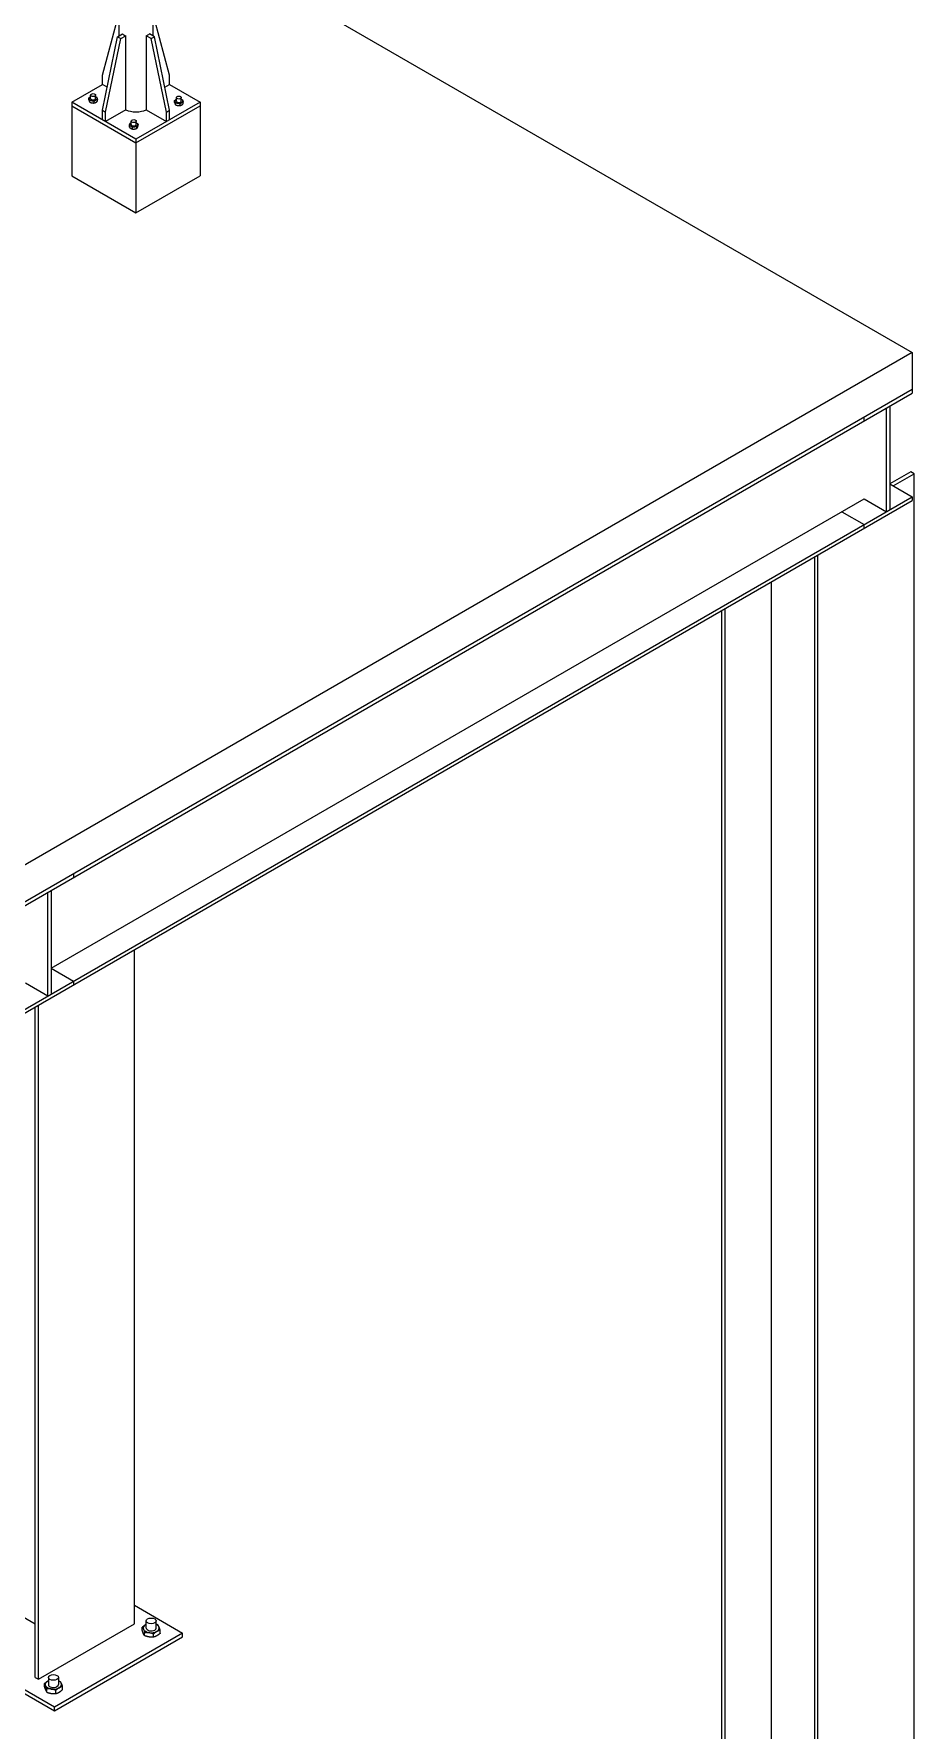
# Model space of a CAD drawing. Header units: millimetres. Extents: x -312439 to 477422, y -331570 to 212570.
# Drawn here: x 353487 to 355866, y 62453 to 67038 of the extents above; entities that cross this region are included whole.
import ezdxf

# ---------------------------------------------------------------- set-up
doc = ezdxf.new("R2010")
doc.units = ezdxf.units.MM

msp = doc.modelspace()

# ---------------------------------------------------------------- linework, layer by layer
at = {"color": 0, "linetype": 'Continuous', "lineweight": 0, "extrusion": (-5.55112e-17, 0.816497, 0.57735)}
for p, q in [((353716.826, 67647.287), (353716.826, 67032.875)), ((353808.694, 67676.484), (353808.694, 67032.875)), ((354286.717, 67085.863), (355860.952, 66176.978)), ((353671.816, 66926.878), (353712.957, 67078.147)), ((353712.957, 67030.641), (353726.239, 67038.31)), ((353812.563, 67030.641), (353799.281, 67038.31)), ((353853.704, 66926.878), (353812.563, 67078.147)), ((353671.816, 66831.866), (353712.957, 67030.641)), ((353680.477, 66826.866), (353721.619, 67025.641)), ((353712.957, 67030.641), (353721.619, 67025.641)), ((353721.619, 67025.641), (353734.901, 67033.309)), ((353734.901, 66833.284), (353734.901, 67033.309)), ((353803.901, 67025.641), (353790.619, 67033.309)), ((353790.619, 67033.309), (353790.619, 66833.284)), ((353803.901, 67025.641), (353812.563, 67030.641)), ((353845.043, 66826.866), (353803.901, 67025.641)), ((353853.704, 66831.866), (353812.563, 67030.641)), ((353589.533, 66854.369), (353671.816, 66901.875)), ((353671.816, 66901.875), (353671.816, 66926.878)), ((353684.759, 66894.402), (353671.816, 66901.875)), ((353840.761, 66894.402), (353853.704, 66901.875)), ((353853.704, 66901.875), (353853.704, 66926.878)), ((353853.704, 66901.875), (353935.987, 66854.369)), ((353589.533, 66854.369), (353589.533, 66654.344)), ((353762.76, 66754.356), (353589.533, 66854.369)), ((353634.979, 66860.494), (353634.979, 66864.82)), ((353638.164, 66853.632), (353638.164, 66857.959)), ((353640.196, 66863.759), (353640.196, 66873.195)), ((353650.048, 66851.793), (353650.048, 66856.12)), ((353653.532, 66863.759), (353653.532, 66873.195)), ((353658.749, 66856.816), (353658.749, 66861.143)), ((353935.987, 66854.369), (353762.76, 66754.356)), ((353866.771, 66853.476), (353866.771, 66857.802)), ((353871.988, 66856.741), (353871.988, 66866.177)), ((353885.325, 66856.741), (353885.325, 66866.177)), ((353890.541, 66849.799), (353890.541, 66854.125)), ((353935.987, 66854.369), (353935.987, 66654.344)), ((353589.533, 66844.368), (353762.76, 66744.355)), ((353671.816, 66831.866), (353680.477, 66826.866)), ((353671.816, 66806.863), (353671.816, 66831.866)), ((353734.901, 66833.284), (353680.477, 66801.862)), ((353680.477, 66801.862), (353680.477, 66826.866)), ((353762.76, 66744.355), (353935.987, 66844.368)), ((353790.619, 66833.284), (353845.043, 66801.862)), ((353845.043, 66826.866), (353853.704, 66831.866)), ((353845.043, 66801.862), (353845.043, 66826.866)), ((353853.704, 66806.863), (353853.704, 66831.866)), ((353869.956, 66846.614), (353869.956, 66850.941)), ((353881.841, 66844.776), (353881.841, 66849.102)), ((353744.798, 66786.395), (353744.798, 66790.721)), ((353750.014, 66793.337), (353750.014, 66802.774)), ((353753.498, 66781.372), (353753.498, 66785.698)), ((353763.351, 66793.337), (353763.351, 66802.774)), ((353765.383, 66783.21), (353765.383, 66787.537)), ((353768.567, 66790.072), (353768.567, 66794.399)), ((353762.76, 66754.356), (353762.76, 66554.331)), ((353589.533, 66654.344), (353762.76, 66554.331)), ((353762.76, 66554.331), (353935.987, 66654.344)), ((355860.952, 66176.978), (346662.598, 60866.305)), ((355860.952, 66176.978), (355860.952, 66066.964)), ((355860.952, 66076.965), (346662.598, 60766.292)), ((346662.598, 60756.291), (355860.952, 66066.964)), ((355800.323, 66031.959), (355800.323, 65751.924)), ((355731.032, 65991.954), (355731.032, 66001.956)), ((355791.662, 65746.923), (355791.662, 66026.959)), ((355857.191, 65854.391), (355800.647, 65821.745)), ((355809.309, 65816.745), (355865.853, 65849.39)), ((355865.853, 65849.39), (355857.191, 65854.391)), ((355865.853, 61523.921), (355865.853, 65849.39)), ((355800.323, 65821.933), (355860.952, 65786.928)), ((346662.598, 60476.256), (355860.952, 65786.928)), ((346662.598, 60466.254), (355860.952, 65776.927)), ((353533.214, 64513.017), (355731.032, 65781.928)), ((355731.032, 65781.928), (355791.662, 65746.923)), ((355860.952, 65786.928), (355860.952, 65776.927)), ((355670.403, 65746.923), (355731.032, 65711.919)), ((355731.032, 65701.918), (355731.032, 65711.919)), ((355597.351, 61378.902), (355597.351, 65624.737)), ((355606.012, 61373.902), (355606.012, 65629.737)), ((355480.423, 61591.429), (355480.423, 65557.228)), ((355346.172, 61523.921), (355346.172, 65479.718)), ((355354.833, 61518.92), (355354.833, 65484.719)), ((353593.844, 64768.049), (353593.844, 64758.048)), ((353524.553, 64438.007), (353524.553, 64718.043)), ((353533.214, 64723.044), (353533.214, 64443.008)), ((353758.747, 62740.459), (353758.747, 64563.218)), ((353463.923, 64473.012), (353524.553, 64438.007)), ((353533.214, 64513.017), (353593.844, 64478.013)), ((353593.844, 64478.013), (353593.844, 64468.011)), ((353490.245, 62595.441), (353490.245, 64408.199)), ((353498.906, 62590.44), (353498.906, 64413.199)), ((353373.317, 62807.968), (353490.245, 62740.459)), ((353758.747, 62790.465), (353888.667, 62715.456)), ((353542.213, 62515.43), (353109.146, 62765.462)), ((353109.146, 62755.461), (353542.213, 62505.429)), ((353498.906, 62590.44), (353758.747, 62740.459)), ((353779.683, 62722.375), (353779.683, 62731.204)), ((353790.329, 62729.038), (353790.329, 62748.296)), ((353817.546, 62729.038), (353817.546, 62748.296)), ((353888.667, 62715.456), (353542.213, 62515.43)), ((353542.213, 62505.429), (353888.667, 62705.455)), ((353786.182, 62708.371), (353786.182, 62717.201)), ((353810.437, 62704.619), (353810.437, 62713.449)), ((353828.193, 62714.87), (353828.193, 62723.7)), ((353888.667, 62705.455), (353888.667, 62715.456)), ((353490.245, 62595.441), (353498.906, 62590.44)), ((353525.867, 62595.609), (353525.867, 62576.351)), ((353553.084, 62595.609), (353553.084, 62576.351)), ((353515.221, 62569.687), (353515.221, 62578.517)), ((353521.72, 62555.684), (353521.72, 62564.513)), ((353545.975, 62551.931), (353545.975, 62560.761)), ((353563.73, 62562.183), (353563.73, 62571.012)), ((353542.213, 62505.429), (353542.213, 62515.43))]:
    msp.add_line(p, q, dxfattribs=at)
at = {"color": 0, "linetype": 'Continuous', "lineweight": 0}
for centre, major_axis, start_param, end_param in [((353762.76, 67054.394), (45.934, 0), 3.79325923, 4.06072241), ((353762.76, 67054.394), (-45.934, 0), 2.2224629, 2.48992608), ((353646.864, 66863.759), (10.656, 0), 2.35619449, 3.40339204), ((353646.864, 66863.759), (10.656, 0), 3.40339204, 4.45058959), ((353646.864, 66863.759), (10.656, 0), 2.24694203, 2.35619449), ((353646.864, 66863.759), (-6.668, 0), 0, 3.14159265), ((353646.864, 66863.759), (10.656, 0), 4.45058959, 5.49778714), ((353646.864, 66863.759), (10.656, 0), 0.26179939, 0.89465062), ((353646.864, 66863.759), (10.656, 0), 5.49778714, 6.54498469), ((353878.656, 66856.741), (-10.656, 0), 5.49778714, 6.54498469), ((353878.656, 66856.741), (-10.656, 0), 0.26179939, 1.30899694), ((353878.656, 66856.741), (-10.656, 0), 5.38853468, 5.49778714), ((353878.656, 66856.741), (6.668, 0), 3.14159265, 5.49778714), ((353878.656, 66856.741), (6.668, 0), 5.49778714, 6.28318531), ((353878.656, 66856.741), (-10.656, 0), 3.40339204, 4.03624328), ((353878.656, 66856.741), (-10.656, 0), 2.35619449, 3.40339204), ((353762.76, 66854.369), (45.934, 0), 4.06072241, 5.36405555), ((353878.656, 66856.741), (-10.656, 0), 1.30899694, 2.35619449), ((353756.682, 66793.337), (10.656, 0), 2.87979327, 3.92699082), ((353756.682, 66793.337), (10.656, 0), 2.24694203, 2.87979327), ((353756.682, 66793.337), (10.656, 0), 3.92699082, 4.97418837), ((353756.682, 66793.337), (6.668, 0), 3.14159265, 3.92699082), ((353756.682, 66793.337), (6.668, 0), 3.92699082, 6.28318531), ((353756.682, 66793.337), (10.656, 0), 4.97418837, 6.02138592), ((353756.682, 66793.337), (10.656, 0), 0.78539816, 0.89465062), ((353756.682, 66793.337), (10.656, 0), 6.02138592, 7.06858347), ((353803.938, 62729.038), (21.746, 0), 2.35619449, 3.40339204), ((353803.938, 62729.038), (21.746, 0), 2.24694203, 2.35619449), ((353803.938, 62729.038), (-13.609, 0), 0, 2.35619449), ((353803.938, 62729.038), (-13.609, 0), 2.35619449, 3.14159265), ((353803.938, 62729.038), (21.746, 0), 0.26179939, 0.89465062), ((353803.938, 62729.038), (21.746, 0), 5.49778714, 6.54498469), ((353803.938, 62729.038), (21.746, 0), 3.40339204, 4.45058959), ((353803.938, 62729.038), (21.746, 0), 4.45058959, 5.49778714), ((353539.475, 62576.351), (-21.746, 0), 5.49778714, 6.54498469), ((353539.475, 62576.351), (-21.746, 0), 0.26179939, 1.30899694), ((353539.475, 62576.351), (-21.746, 0), 5.38853468, 5.49778714), ((353539.475, 62576.351), (13.609, 0), 3.14159265, 5.49778714), ((353539.475, 62576.351), (-21.746, 0), 1.30899694, 2.35619449), ((353539.475, 62576.351), (13.609, 0), 5.49778714, 6.28318531), ((353539.475, 62576.351), (-21.746, 0), 3.40339204, 4.03624328), ((353539.475, 62576.351), (-21.746, 0), 2.35619449, 3.40339204)]:
    msp.add_ellipse(centre, major_axis=major_axis, ratio=0.57735027, start_param=start_param, end_param=end_param, dxfattribs=at)
for centre, major_axis in [((353646.864, 66873.195), (-6.668, 0)), ((353878.656, 66866.177), (6.668, 0)), ((353756.682, 66802.774), (6.668, 0)), ((353803.938, 62748.296), (13.609, 0)), ((353539.475, 62595.609), (-13.609, 0))]:
    msp.add_ellipse(centre, major_axis=major_axis, ratio=0.57735027, dxfattribs=at)
for points, weights in [([(353634.979, 66864.82), (353637.31, 66866.943), (353639.329, 66868.109)], [1, 1.0379548493, 1]), ([(353636.571, 66862.166), (353635.832, 66863.759), (353634.979, 66864.82)], [1, 1.0379548493, 1]), ([(353634.979, 66860.494), (353635.832, 66857.878), (353636.571, 66856.286)], [1, 1.0379548493, 1]), ([(353638.164, 66857.959), (353637.31, 66860.574), (353636.571, 66862.166)], [1, 1.0379548493, 1]), ([(353636.571, 66856.286), (353637.31, 66854.693), (353638.164, 66853.632)], [1, 1.0379548493, 1]), ([(353644.106, 66857.816), (353641.348, 66858.243), (353638.164, 66857.959)], [1, 1.0379548493, 1]), ([(353638.164, 66853.632), (353641.348, 66852.362), (353644.106, 66851.936)], [1, 1.0379548493, 1]), ([(353639.329, 66868.109), (353639.761, 66868.358), (353640.196, 66868.576)], [1, 1.00788270894, 1.01249115378]), ([(353650.048, 66856.12), (353646.864, 66857.39), (353644.106, 66857.816)], [1, 1.0379548493, 1]), ([(353654.399, 66859.409), (353652.38, 66858.243), (353650.048, 66856.12)], [1, 1.0379548493, 1]), ([(353650.048, 66851.793), (353652.38, 66852.362), (353654.399, 66853.528)], [1, 1.0379548493, 1]), ([(353653.532, 66868.746), (353654.509, 66868.425), (353655.564, 66868.005)], [1.01660040172, 1.01226104367, 1]), ([(353658.749, 66861.143), (353656.417, 66860.574), (353654.399, 66859.409)], [1, 1.0379548493, 1]), ([(353654.399, 66853.528), (353656.417, 66854.693), (353658.749, 66856.816)], [1, 1.0379548493, 1]), ([(353655.564, 66868.005), (353656.417, 66866.943), (353657.156, 66865.351)], [1, 1.0379548493, 1]), ([(353657.156, 66865.351), (353657.895, 66863.759), (353658.749, 66861.143)], [1, 1.0379548493, 1]), ([(353866.771, 66857.802), (353869.103, 66859.925), (353871.122, 66861.091)], [1, 1.0379548493, 1]), ([(353868.364, 66855.149), (353867.625, 66856.741), (353866.771, 66857.802)], [1, 1.0379548493, 1]), ([(353866.771, 66853.476), (353867.625, 66850.86), (353868.364, 66849.268)], [1, 1.0379548493, 1]), ([(353869.956, 66850.941), (353869.103, 66853.556), (353868.364, 66855.149)], [1, 1.0379548493, 1]), ([(353871.122, 66861.091), (353871.553, 66861.34), (353871.988, 66861.558)], [1, 1.00788270894, 1.01249115378]), ([(353885.325, 66861.728), (353886.302, 66861.408), (353887.357, 66860.987)], [1.01660040172, 1.01226104367, 1]), ([(353890.541, 66854.125), (353888.21, 66853.556), (353886.191, 66852.391)], [1, 1.0379548493, 1]), ([(353887.357, 66860.987), (353888.21, 66859.925), (353888.949, 66858.333)], [1, 1.0379548493, 1]), ([(353888.949, 66858.333), (353889.688, 66856.741), (353890.541, 66854.125)], [1, 1.0379548493, 1]), ([(353644.106, 66851.936), (353646.864, 66851.509), (353650.048, 66851.793)], [1, 1.0379548493, 1]), ([(353868.364, 66849.268), (353869.103, 66847.676), (353869.956, 66846.614)], [1, 1.0379548493, 1]), ([(353875.898, 66850.799), (353873.14, 66851.225), (353869.956, 66850.941)], [1, 1.0379548493, 1]), ([(353869.956, 66846.614), (353873.14, 66845.344), (353875.898, 66844.918)], [1, 1.0379548493, 1]), ([(353881.841, 66849.102), (353878.656, 66850.372), (353875.898, 66850.799)], [1, 1.0379548493, 1]), ([(353875.898, 66844.918), (353878.656, 66844.491), (353881.841, 66844.776)], [1, 1.0379548493, 1]), ([(353886.191, 66852.391), (353884.172, 66851.225), (353881.841, 66849.102)], [1, 1.0379548493, 1]), ([(353881.841, 66844.776), (353884.172, 66845.344), (353886.191, 66846.51)], [1, 1.0379548493, 1]), ([(353886.191, 66846.51), (353888.21, 66847.676), (353890.541, 66849.799)], [1, 1.0379548493, 1]), ([(353744.798, 66790.721), (353745.651, 66793.337), (353746.39, 66794.929)], [1, 1.0379548493, 1]), ([(353749.148, 66788.987), (353747.129, 66790.153), (353744.798, 66790.721)], [1, 1.0379548493, 1]), ([(353744.798, 66786.395), (353747.129, 66784.272), (353749.148, 66783.106)], [1, 1.0379548493, 1]), ([(353746.39, 66794.929), (353747.129, 66796.522), (353747.982, 66797.583)], [1, 1.0379548493, 1]), ([(353747.982, 66797.583), (353749.037, 66798.004), (353750.014, 66798.324)], [1, 1.01226104367, 1.01660040172]), ([(353753.498, 66785.698), (353751.167, 66787.821), (353749.148, 66788.987)], [1, 1.0379548493, 1]), ([(353749.148, 66783.106), (353751.167, 66781.941), (353753.498, 66781.372)], [1, 1.0379548493, 1]), ([(353759.44, 66787.395), (353756.682, 66786.968), (353753.498, 66785.698)], [1, 1.0379548493, 1]), ([(353753.498, 66781.372), (353756.682, 66781.087), (353759.44, 66781.514)], [1, 1.0379548493, 1]), ([(353765.383, 66787.537), (353762.198, 66787.821), (353759.44, 66787.395)], [1, 1.0379548493, 1]), ([(353759.44, 66781.514), (353762.198, 66781.941), (353765.383, 66783.21)], [1, 1.0379548493, 1]), ([(353763.351, 66798.154), (353763.785, 66797.937), (353764.217, 66797.687)], [1.01249115378, 1.00788270894, 1]), ([(353764.217, 66797.687), (353766.236, 66796.522), (353768.567, 66794.399)], [1, 1.0379548493, 1]), ([(353766.975, 66791.745), (353766.236, 66790.153), (353765.383, 66787.537)], [1, 1.0379548493, 1]), ([(353765.383, 66783.21), (353766.236, 66784.272), (353766.975, 66785.864)], [1, 1.0379548493, 1]), ([(353768.567, 66794.399), (353767.714, 66793.337), (353766.975, 66791.745)], [1, 1.0379548493, 1]), ([(353766.975, 66785.864), (353767.714, 66787.456), (353768.567, 66790.072)], [1, 1.0379548493, 1]), ([(353788.561, 62737.916), (353784.441, 62735.537), (353779.683, 62731.204)], [1, 1.03795484931, 1]), ([(353779.683, 62731.204), (353781.424, 62729.038), (353782.932, 62725.788)], [1, 1.0379548493, 1]), ([(353790.329, 62738.869), (353789.442, 62738.425), (353788.561, 62737.916)], [1.01249115378, 1.00788270894, 1]), ([(353821.693, 62737.703), (353819.541, 62738.562), (353817.546, 62739.216)], [1, 1.01226104367, 1.01660040172]), ([(353824.943, 62732.287), (353823.435, 62735.537), (353821.693, 62737.703)], [1, 1.0379548493, 1]), ([(353828.193, 62723.7), (353826.451, 62729.038), (353824.943, 62732.287)], [1, 1.0379548493, 1]), ([(353782.932, 62713.787), (353781.424, 62717.036), (353779.683, 62722.375)], [1, 1.0379548493, 1]), ([(353782.932, 62725.788), (353784.441, 62722.539), (353786.182, 62717.201)], [1, 1.0379548493, 1]), ([(353786.182, 62708.371), (353784.441, 62710.537), (353782.932, 62713.787)], [1, 1.0379548493, 1]), ([(353786.182, 62717.201), (353792.681, 62717.781), (353798.309, 62716.911)], [1, 1.0379548493, 1]), ([(353798.309, 62704.909), (353792.681, 62705.78), (353786.182, 62708.371)], [1, 1.0379548493, 1]), ([(353798.309, 62716.911), (353803.938, 62716.04), (353810.437, 62713.449)], [1, 1.03795484931, 1]), ([(353810.437, 62704.619), (353803.938, 62704.038), (353798.309, 62704.909)], [1, 1.0379548493, 1]), ([(353810.437, 62713.449), (353815.194, 62717.781), (353819.315, 62720.16)], [1, 1.03795484931, 1]), ([(353819.315, 62708.159), (353815.194, 62705.78), (353810.437, 62704.619)], [1, 1.03795484931, 1]), ([(353819.315, 62720.16), (353823.435, 62722.539), (353828.193, 62723.7)], [1, 1.03795484931, 1]), ([(353828.193, 62714.87), (353823.435, 62710.537), (353819.315, 62708.159)], [1, 1.03795484931, 1]), ([(353515.221, 62578.517), (353519.978, 62582.85), (353524.099, 62585.228)], [1, 1.03795484931, 1]), ([(353518.47, 62573.101), (353516.962, 62576.351), (353515.221, 62578.517)], [1, 1.0379548493, 1]), ([(353515.221, 62569.687), (353516.962, 62564.349), (353518.47, 62561.1)], [1, 1.03795484931, 1]), ([(353521.72, 62564.513), (353519.978, 62569.852), (353518.47, 62573.101)], [1, 1.0379548493, 1]), ([(353518.47, 62561.1), (353519.978, 62557.85), (353521.72, 62555.684)], [1, 1.0379548493, 1]), ([(353533.847, 62564.223), (353528.219, 62565.094), (353521.72, 62564.513)], [1, 1.0379548493, 1]), ([(353521.72, 62555.684), (353528.219, 62553.092), (353533.847, 62552.222)], [1, 1.03795484931, 1]), ([(353524.099, 62585.228), (353524.98, 62585.737), (353525.867, 62586.182)], [1, 1.00788270894, 1.01249115378]), ([(353545.975, 62560.761), (353539.475, 62563.352), (353533.847, 62564.223)], [1, 1.0379548493, 1]), ([(353533.847, 62552.222), (353539.475, 62551.351), (353545.975, 62551.931)], [1, 1.0379548493, 1]), ([(353554.852, 62567.473), (353550.732, 62565.094), (353545.975, 62560.761)], [1, 1.03795484931, 1]), ([(353545.975, 62551.931), (353550.732, 62553.092), (353554.852, 62555.471)], [1, 1.03795484931, 1]), ([(353553.084, 62586.529), (353555.078, 62585.874), (353557.231, 62585.016)], [1.01660040172, 1.01226104367, 1]), ([(353563.73, 62571.012), (353558.973, 62569.852), (353554.852, 62567.473)], [1, 1.03795484931, 1]), ([(353554.852, 62555.471), (353558.973, 62557.85), (353563.73, 62562.183)], [1, 1.03795484931, 1]), ([(353557.231, 62585.016), (353558.973, 62582.85), (353560.481, 62579.6)], [1, 1.0379548493, 1]), ([(353560.481, 62579.6), (353561.989, 62576.351), (353563.73, 62571.012)], [1, 1.03795484931, 1])]:
    msp.add_rational_spline(points, weights, degree=2, dxfattribs=at)

doc.saveas('drawing.dxf')
